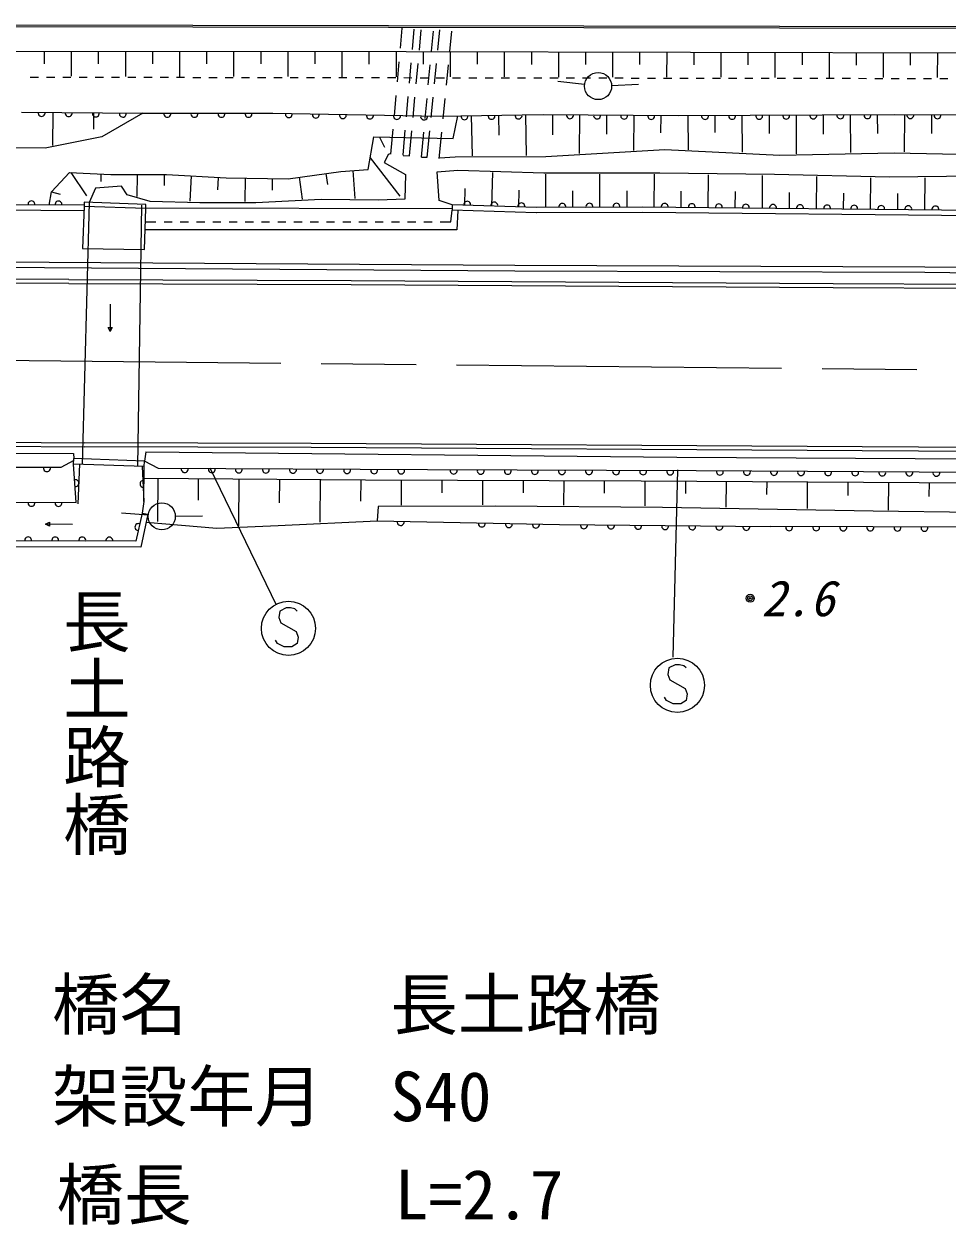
# Model space of a CAD drawing. Units: millimetres, scale not verified. Extents: x 40000 to 680000, y 20000 to 380000.
# Drawn here: x 204672 to 238810, y 263646 to 308020 of the extents above; entities that cross this region are included whole.
import ezdxf
from ezdxf.enums import TextEntityAlignment as Align

# ---------------------------------------------------------------- set-up
doc = ezdxf.new("R2010")
doc.units = ezdxf.units.MM
doc.header["$LTSCALE"] = 1000
doc.linetypes.add('CHAIN', pattern=[18.5, 12, -1.5, 3.5, -1.5])
for name, color, linetype, lineweight in [('M-BGD', 7, 'Continuous', 25), ('M-BGD-EXST', 7, 'Continuous', 25), ('M-BMK', 2, 'CHAIN', 13), ('M-STR-STR1', 1, 'Continuous', 25), ('M-STR-STRC', 7, 'Continuous', 25)]:
    doc.layers.add(name, color=color, linetype=linetype, lineweight=lineweight)
doc.styles.add('@ＭＳ ゴシック', font='')
doc.styles.add('ＭＳ ゴシック', font='')
doc.styles.get('@ＭＳ ゴシック').set_extended_font_data('@MS Gothic')
doc.styles.get('ＭＳ ゴシック').set_extended_font_data('MS Gothic')

msp = doc.modelspace()

# ---------------------------------------------------------------- linework, layer by layer
at = {"layer": 'M-BGD'}
for p, q in [((185173, 308020), (321834, 307776)), ((185173, 307959), (321834, 307715)), ((218578, 307123), (218645, 307870)), ((219026, 307083), (219092, 307830)), ((219280, 307057), (219350, 307804)), ((219727, 307015), (219797, 307762)), ((219959, 307053), (220032, 307800)), ((220405, 307009), (220479, 307756)), ((185336, 307019), (218792, 307009)), ((205418, 307013), (205418, 306553)), ((206418, 307013), (206418, 306089)), ((207418, 307012), (207418, 306551)), ((208418, 307012), (208418, 306086)), ((209418, 307012), (209418, 306549)), ((210418, 307011), (210418, 306083)), ((211418, 307011), (211418, 306547)), ((212418, 307011), (212418, 306080)), ((213418, 307010), (213418, 306545)), ((214418, 307010), (214418, 306077)), ((215418, 307010), (215418, 306543)), ((216418, 307010), (216418, 306073)), ((217418, 307009), (217418, 306541)), ((218418, 307009), (218418, 306070)), ((218468, 305878), (218534, 306625)), ((218791, 307009), (345789, 306683)), ((219418, 307007), (219417, 306538)), ((220418, 307005), (220416, 306067)), ((221418, 307002), (221417, 306533)), ((222418, 306999), (222416, 306064)), ((223418, 306997), (223417, 306529)), ((224418, 306994), (224416, 306061)), ((225418, 306992), (225417, 306525)), ((226418, 306989), (226416, 306058)), ((227418, 306987), (227417, 306521)), ((228418, 306984), (228416, 306054)), ((229418, 306982), (229417, 306517)), ((230418, 306979), (230416, 306051)), ((231418, 306976), (231417, 306513)), ((232418, 306974), (232416, 306048)), ((233418, 306971), (233417, 306508)), ((234418, 306969), (234416, 306045)), ((235418, 306966), (235417, 306504)), ((236418, 306964), (236416, 306042)), ((237418, 306961), (237417, 306500)), ((238418, 306958), (238416, 306038)), ((218915, 305838), (218981, 306585)), ((219163, 305813), (219233, 306559)), ((219610, 305771), (219680, 306517)), ((219837, 305809), (219910, 306556)), ((220283, 305765), (220357, 306512)), ((205205, 306046), (204905, 306046)), ((205805, 306045), (205505, 306045)), ((206405, 306044), (206105, 306044)), ((207005, 306043), (206705, 306044)), ((207605, 306042), (207305, 306043)), ((208205, 306041), (207905, 306042)), ((208805, 306040), (208505, 306041)), ((209405, 306040), (209105, 306040)), ((210005, 306039), (209705, 306039)), ((210605, 306038), (210305, 306038)), ((211205, 306037), (210905, 306037)), ((211805, 306036), (211505, 306036)), ((212405, 306035), (212105, 306036)), ((213005, 306034), (212705, 306035)), ((213605, 306033), (213305, 306034)), ((214205, 306032), (213905, 306033)), ((214805, 306032), (214505, 306032)), ((215405, 306031), (215105, 306031)), ((216005, 306030), (215705, 306030)), ((216605, 306029), (216305, 306029)), ((217205, 306028), (216905, 306028)), ((217805, 306027), (217505, 306027)), ((218405, 306026), (218105, 306027)), ((219005, 306025), (218705, 306026)), ((219605, 306024), (219305, 306025)), ((220205, 306023), (219905, 306024)), ((220805, 306023), (220505, 306023)), ((221405, 306022), (221105, 306022)), ((222005, 306021), (221705, 306021)), ((222605, 306020), (222305, 306020)), ((223205, 306019), (222905, 306019)), ((223805, 306018), (223505, 306019)), ((224405, 306017), (224105, 306018)), ((225386, 305782), (224392, 305892)), ((225005, 306016), (224705, 306017)), ((225605, 306015), (225305, 306016)), ((226205, 306015), (225905, 306015)), ((226382, 305750), (227381, 305798)), ((226805, 306014), (226505, 306014)), ((227405, 306013), (227105, 306013)), ((228005, 306012), (227705, 306012)), ((228605, 306011), (228305, 306011)), ((229205, 306010), (228905, 306011)), ((229805, 306009), (229505, 306010)), ((230405, 306008), (230105, 306009)), ((231005, 306007), (230705, 306008)), ((231605, 306006), (231305, 306007)), ((232205, 306006), (231905, 306006)), ((232805, 306005), (232505, 306005)), ((233405, 306004), (233105, 306004)), ((234005, 306003), (233705, 306003)), ((234605, 306002), (234305, 306002)), ((235205, 306001), (234905, 306002)), ((235805, 306000), (235505, 306001)), ((236405, 305999), (236105, 306000)), ((237005, 305998), (236705, 305999)), ((237605, 305998), (237305, 305998)), ((238205, 305997), (237905, 305997)), ((238805, 305996), (238505, 305996)), ((218357, 304633), (218423, 305380)), ((218804, 304593), (218871, 305340)), ((219046, 304568), (219116, 305315)), ((219714, 304565), (219788, 305312)), ((219493, 304526), (219563, 305273)), ((220161, 304521), (220235, 305268)), ((204579, 304763), (209067, 304722)), ((205740, 304753), (205729, 303535)), ((207240, 304739), (207235, 304130)), ((209067, 304722), (207542, 303856)), ((209067, 304722), (213866, 304724)), ((213866, 304724), (220042, 304616)), ((220042, 304616), (223848, 304681)), ((220524, 303794), (220699, 304627)), ((221199, 304636), (221224, 303152)), ((222199, 304653), (222212, 303911)), ((223199, 304670), (223225, 303163)), ((223848, 304681), (228843, 304640)), ((224199, 304678), (224193, 303924)), ((225199, 304669), (225187, 303237)), ((226199, 304661), (226193, 303945)), ((227199, 304653), (227188, 303350)), ((228199, 304645), (228193, 303994)), ((228843, 304640), (236824, 304680)), ((229199, 304641), (229205, 303375)), ((230199, 304646), (230202, 304013)), ((231199, 304651), (231206, 303279)), ((232199, 304656), (232202, 303970)), ((233199, 304662), (233206, 303225)), ((234199, 304667), (234202, 303948)), ((235199, 304672), (235206, 303267)), ((236199, 304677), (236202, 303974)), ((236824, 304680), (243015, 304650)), ((237199, 304678), (237192, 303293)), ((238199, 304673), (238195, 303981)), ((218231, 303213), (218313, 304135)), ((218678, 303173), (218760, 304095)), ((218913, 303145), (219000, 304070)), ((219360, 303103), (219447, 304028)), ((219570, 303095), (219666, 304068)), ((220017, 303051), (220112, 304024)), ((207542, 303856), (205449, 303428)), ((217389, 302646), (217599, 303848)), ((217599, 303848), (220524, 303794)), ((217812, 303844), (217988, 303466)), ((205449, 303428), (203561, 303443)), ((217463, 303072), (218559, 301658)), ((218139, 303213), (217982, 302908)), ((218139, 303213), (218215, 303236)), ((218685, 303165), (218913, 303145)), ((219360, 303103), (219570, 303095)), ((220605, 303098), (220028, 303068)), ((223955, 303117), (220605, 303098)), ((228350, 303366), (223955, 303117)), ((232595, 303162), (228350, 303366)), ((236827, 303251), (232595, 303162)), ((241700, 303155), (236827, 303251)), ((216374, 302575), (217389, 302646)), ((217982, 302908), (218763, 302457)), ((205683, 301824), (206349, 302534)), ((206349, 302534), (207879, 302458)), ((206407, 302532), (206986, 301676)), ((207516, 302476), (207514, 302196)), ((207879, 302458), (209935, 302454)), ((208847, 302456), (208845, 301651)), ((209847, 302454), (209846, 302052)), ((209935, 302454), (212139, 302339)), ((210846, 302407), (210797, 301477)), ((211844, 302355), (211820, 301890)), ((212139, 302339), (214434, 302298)), ((212844, 302326), (212828, 301467)), ((213844, 302308), (213836, 301879)), ((214434, 302298), (216374, 302575)), ((214839, 302356), (214954, 301549)), ((215829, 302497), (215887, 302094)), ((216823, 302606), (216896, 301569)), ((218763, 302457), (218739, 301553)), ((219940, 302553), (220695, 302619)), ((220017, 301494), (219940, 302553)), ((220695, 302619), (223879, 302525)), ((221954, 301291), (221992, 302531)), ((223879, 302525), (228162, 302517)), ((223953, 301242), (223950, 302475)), ((225953, 301246), (225950, 302471)), ((227953, 301246), (227962, 302467)), ((228162, 302517), (232402, 302470)), ((229953, 301231), (229962, 302447)), ((231953, 301215), (231962, 302424)), ((232402, 302470), (236652, 302374)), ((233953, 301199), (233962, 302384)), ((235953, 301184), (235962, 302339)), ((236652, 302374), (241634, 302435)), ((237953, 301168), (237962, 302340)), ((205598, 301330), (205683, 301824)), ((205683, 301824), (206009, 301733)), ((207319, 301953), (207076, 301423)), ((208268, 302034), (207319, 301953)), ((208489, 301705), (208268, 302034)), ((220954, 301322), (220973, 301942)), ((222953, 301261), (222972, 301877)), ((224953, 301244), (224952, 301856)), ((226953, 301248), (226952, 301859)), ((228953, 301238), (228958, 301846)), ((230953, 301223), (230958, 301828)), ((232953, 301207), (232957, 301800)), ((234953, 301192), (234957, 301769)), ((236953, 301176), (236957, 301762)), ((206890, 301322), (193006, 301406)), ((206894, 301433), (206889, 301283)), ((209173, 301355), (206894, 301433)), ((209329, 301461), (208489, 301705)), ((209168, 301205), (209173, 301355)), ((211174, 301418), (209329, 301461)), ((213239, 301417), (211174, 301418)), ((215653, 301533), (213239, 301417)), ((217772, 301509), (215653, 301533)), ((218739, 301553), (217772, 301509)), ((220492, 301336), (220017, 301494)), ((220492, 301336), (220486, 301136)), ((223601, 301241), (220492, 301336)), ((206883, 301122), (193005, 301206)), ((206889, 301283), (206835, 299725)), ((209168, 301205), (206889, 301283)), ((209125, 299683), (209168, 301205)), ((220491, 301189), (209169, 301213)), ((220440, 300706), (220486, 301136)), ((223595, 301041), (220486, 301136)), ((220696, 301130), (220661, 300420)), ((227521, 301250), (223601, 301241)), ((227520, 301050), (223602, 301041)), ((241164, 300916), (227520, 301050)), ((241166, 301116), (227521, 301250)), ((220661, 300420), (209146, 300415)), ((209154, 300713), (209547, 300713)), ((209847, 300712), (210147, 300712)), ((210447, 300712), (210747, 300712)), ((211047, 300712), (211347, 300711)), ((211647, 300711), (211947, 300711)), ((212247, 300711), (212547, 300711)), ((212847, 300710), (213147, 300710)), ((213447, 300710), (213747, 300710)), ((214047, 300710), (214347, 300709)), ((214647, 300709), (214947, 300709)), ((215247, 300709), (215547, 300709)), ((215847, 300709), (216147, 300708)), ((216447, 300708), (216747, 300708)), ((217047, 300708), (217347, 300708)), ((217647, 300707), (217947, 300707)), ((218247, 300707), (218547, 300707)), ((218847, 300707), (219147, 300706)), ((219447, 300706), (219747, 300706)), ((220047, 300706), (220440, 300706)), ((206835, 299725), (209125, 299683)), ((206332, 298577), (188658, 298685)), ((206331, 298427), (188657, 298535)), ((206332, 298577), (216761, 298543)), ((206332, 298427), (216760, 298393)), ((216760, 298393), (234567, 298287)), ((216761, 298543), (234568, 298437)), ((234567, 298287), (251642, 298180)), ((234568, 298437), (251643, 298330)), ((189053, 292536), (206913, 292399)), ((189054, 292686), (206914, 292549)), ((215281, 292525), (206913, 292549)), ((235644, 292400), (215281, 292525)), ((188169, 292234), (206502, 292146)), ((206502, 292146), (206511, 291962)), ((215281, 292375), (206913, 292399)), ((209167, 292213), (209124, 291869)), ((209167, 292213), (228796, 292015)), ((235643, 292250), (215281, 292375)), ((228796, 292015), (246316, 291911)), ((253640, 292145), (235643, 292250)), ((253641, 292295), (235644, 292400)), ((206029, 291630), (194014, 291670)), ((206509, 291893), (206029, 291630)), ((206504, 291762), (206511, 291962)), ((209117, 291670), (206504, 291762)), ((206602, 290344), (206504, 291762)), ((209124, 291869), (206511, 291962)), ((206720, 291754), (206656, 290288)), ((209037, 291672), (209101, 290384)), ((209101, 290384), (209117, 291670)), ((209117, 291670), (209124, 291869)), ((209637, 291602), (209124, 291869)), ((219581, 291543), (209637, 291602)), ((229512, 291508), (219581, 291543)), ((209112, 291235), (217294, 291176)), ((209612, 291231), (209600, 289634)), ((211112, 291220), (211106, 290422)), ((212612, 291210), (212599, 289478)), ((214112, 291199), (214105, 290333)), ((215611, 291188), (215600, 289614)), ((217111, 291177), (217106, 290390)), ((217294, 291176), (227479, 291142)), ((218611, 291171), (218608, 290241)), ((220111, 291166), (220110, 290701)), ((221611, 291161), (221608, 290256)), ((223111, 291156), (223110, 290704)), ((224611, 291151), (224608, 290239)), ((226111, 291146), (226110, 290690)), ((227479, 291142), (239856, 291064)), ((227611, 291141), (227606, 290217)), ((229111, 291131), (229108, 290669)), ((240252, 291453), (229512, 291508)), ((230611, 291122), (230605, 290169)), ((232111, 291113), (232108, 290636)), ((233611, 291103), (233605, 290114)), ((235111, 291094), (235108, 290599)), ((236611, 291084), (236605, 290063)), ((238111, 291075), (238108, 290564)), ((201291, 290364), (206602, 290344)), ((209101, 290384), (209033, 289950)), ((222097, 290208), (217752, 290187)), ((228262, 290162), (222097, 290208)), ((209265, 289869), (208268, 289952)), ((209033, 289950), (208806, 288908)), ((209248, 289904), (208983, 288687)), ((209033, 289950), (209248, 289904)), ((210263, 289836), (211263, 289853)), ((217752, 290187), (217724, 289659)), ((236041, 290019), (228262, 290162)), ((241742, 289953), (236041, 290019)), ((205463, 289539), (205614, 289613)), ((206463, 289532), (205463, 289539)), ((205613, 289463), (205463, 289539)), ((205614, 289613), (205613, 289463)), ((209186, 289620), (211792, 289390)), ((211792, 289390), (214058, 289495)), ((214058, 289495), (217724, 289659)), ((217724, 289659), (224454, 289531)), ((224454, 289531), (232268, 289453)), ((240617, 289423), (232268, 289453)), ((208806, 288908), (201842, 288928)), ((208983, 288687), (201970, 288707))]:
    msp.add_line(p, q, dxfattribs=at)
for centre, radius in [((225883, 305726), 500), ((209763, 289827), 500), ((231504, 286803), 150), ((231504, 286803), 90), ((231504, 286803), 30)]:
    msp.add_circle(centre, radius, dxfattribs=at)
for centre, start, end in [((205323, 304734), 169.084, 9.8616), ((206323, 304724), 169.084, 9.8616), ((207323, 304715), 169.084, 9.8616), ((208323, 304706), 169.084, 9.8616), ((209967, 304700), 169.6345, 10.4121), ((210967, 304700), 169.6345, 10.4121), ((211967, 304700), 169.6345, 10.4121), ((212967, 304701), 169.6345, 10.4121), ((214454, 304691), 168.6108, 9.3884), ((215454, 304673), 168.6108, 9.3884), ((216454, 304656), 168.6108, 9.3884), ((217454, 304639), 168.6108, 9.3884), ((218453, 304621), 168.6108, 9.3884), ((219453, 304604), 168.6108, 9.3884), ((220946, 304609), 170.5796, 11.3572), ((221945, 304626), 170.5796, 11.3572), ((222945, 304642), 170.5796, 11.3572), ((224845, 304649), 169.1419, 9.9194), ((225845, 304641), 169.1419, 9.9194), ((226845, 304633), 169.1419, 9.9194), ((227845, 304625), 169.1419, 9.9194), ((229834, 304622), 169.8989, 10.6765), ((230834, 304627), 169.8989, 10.6765), ((231834, 304632), 169.8989, 10.6765), ((232834, 304637), 169.8989, 10.6765), ((233834, 304642), 169.8989, 10.6765), ((234834, 304647), 169.8989, 10.6765), ((235834, 304652), 169.8989, 10.6765), ((237420, 304654), 169.3381, 10.1157), ((238420, 304649), 169.3381, 10.1157), ((204948, 301357), 349.2627, 190.0403), ((205948, 301350), 349.2627, 190.0403), ((221048, 301342), 347.8525, 188.6301), ((222047, 301312), 347.8525, 188.6301), ((223047, 301281), 347.8525, 188.6301), ((224561, 301266), 349.7375, 190.5154), ((225561, 301268), 349.7375, 190.5154), ((226561, 301270), 349.7375, 190.5154), ((228344, 301264), 349.0518, 189.8296), ((229344, 301255), 349.0518, 189.8296), ((230344, 301245), 349.0518, 189.8296), ((231344, 301235), 349.0518, 189.8296), ((232344, 301225), 349.0518, 189.8296), ((233344, 301216), 349.0518, 189.8296), ((234344, 301206), 349.0518, 189.8296), ((235344, 301196), 349.0518, 189.8296), ((236344, 301186), 349.0518, 189.8296), ((237343, 301177), 349.0518, 189.8296), ((238343, 301167), 349.0518, 189.8296), ((205521, 291609), 169.4219, 10.1995), ((210609, 291573), 169.2744, 10.052), ((211609, 291567), 169.2744, 10.052), ((212609, 291562), 169.2744, 10.052), ((213609, 291556), 169.2744, 10.052), ((214609, 291550), 169.2744, 10.052), ((215609, 291544), 169.2744, 10.052), ((216609, 291538), 169.2744, 10.052), ((217609, 291532), 169.2744, 10.052), ((218609, 291526), 169.2744, 10.052), ((220547, 291517), 169.4058, 10.1834), ((221547, 291513), 169.4058, 10.1834), ((206576, 291054), 263.5332, 104.311), ((209086, 291027), 78.8901, 279.6677), ((222547, 291510), 169.4058, 10.1834), ((223547, 291506), 169.4058, 10.1834), ((224547, 291503), 169.4058, 10.1834), ((225547, 291499), 169.4058, 10.1834), ((226547, 291496), 169.4058, 10.1834), ((227547, 291492), 169.4058, 10.1834), ((228547, 291488), 169.4058, 10.1834), ((230382, 291481), 169.3196, 10.0974), ((231382, 291475), 169.3196, 10.0974), ((232382, 291470), 169.3196, 10.0974), ((233382, 291465), 169.3196, 10.0974), ((234382, 291460), 169.3196, 10.0974), ((235382, 291455), 169.3196, 10.0974), ((236382, 291450), 169.3196, 10.0974), ((237382, 291445), 169.3196, 10.0974), ((238382, 291440), 169.3196, 10.0974), ((204946, 290327), 169.3909, 10.1685), ((205946, 290323), 169.3909, 10.1685), ((208897, 289434), 67.3242, 268.1018), ((218589, 289619), 168.5281, 9.3057), ((221588, 289563), 168.5281, 9.3057), ((222588, 289544), 168.5281, 9.3057), ((223588, 289525), 168.5281, 9.3057), ((225361, 289499), 169.0344, 9.812), ((226361, 289489), 169.0344, 9.812), ((227361, 289479), 169.0344, 9.812), ((228361, 289469), 169.0344, 9.812), ((229361, 289459), 169.0344, 9.812), ((230361, 289449), 169.0344, 9.812), ((231361, 289439), 169.0344, 9.812), ((232942, 289427), 169.4055, 10.1831), ((233942, 289424), 169.4055, 10.1831), ((234942, 289420), 169.4055, 10.1831), ((235942, 289417), 169.4055, 10.1831), ((236942, 289413), 169.4055, 10.1831), ((237942, 289409), 169.4055, 10.1831), ((204824, 288942), 349.449, 190.2268), ((205824, 288939), 349.449, 190.2268), ((206824, 288937), 349.449, 190.2268), ((207824, 288934), 349.449, 190.2268)]:
    msp.add_arc(centre, 127, start, end, dxfattribs=at)
at = {"layer": 'M-BGD-EXST'}
for p, q in [((211532, 291620), (213993, 286558)), ((228821, 291545), (228648, 284631)), ((214123, 286331), (214083, 286091)), ((214363, 286451), (214123, 286331)), ((214523, 286451), (214363, 286451)), ((214683, 286411), (214523, 286451)), ((214763, 286331), (214683, 286411)), ((214083, 286091), (214163, 285891)), ((214163, 285891), (214723, 285571)), ((214723, 285571), (214803, 285371)), ((214803, 285371), (214763, 285131)), ((214043, 285131), (213963, 285251)), ((214283, 285011), (214043, 285131)), ((214563, 285011), (214283, 285011)), ((214763, 285131), (214563, 285011)), ((228494, 284227), (228454, 283987)), ((228734, 284347), (228494, 284227)), ((228894, 284347), (228734, 284347)), ((229054, 284307), (228894, 284347)), ((229134, 284227), (229054, 284307)), ((228454, 283987), (228534, 283787)), ((228534, 283787), (229094, 283467)), ((228414, 283027), (228334, 283147)), ((229094, 283467), (229174, 283267)), ((229174, 283267), (229134, 283027)), ((228654, 282907), (228414, 283027)), ((228934, 282907), (228654, 282907)), ((229134, 283027), (228934, 282907))]:
    msp.add_line(p, q, dxfattribs=at)
for centre in [(214443, 285691), (228814, 283587)]:
    msp.add_circle(centre, 1000, dxfattribs=at)
at = {"layer": 'M-BMK'}
msp.add_line((165159, 295984), (263497, 294996), dxfattribs=at)
at = {"layer": 'M-STR-STR1'}
for p, q in [((206834, 291750), (207088, 301420)), ((209017, 301332), (208862, 291679)), ((207859, 297663), (207852, 296663)), ((207852, 296663), (207778, 296813)), ((207778, 296813), (207928, 296812)), ((207928, 296812), (207852, 296663))]:
    msp.add_line(p, q, dxfattribs=at)
at = {"layer": 'M-STR-STRC'}
for p, q in [((189614, 299127), (222808, 298906)), ((189616, 299327), (222809, 299106)), ((222809, 299106), (237959, 299046)), ((222809, 298906), (237958, 298846)), ((237958, 298846), (249512, 298756)), ((237959, 299046), (249514, 298956))]:
    msp.add_line(p, q, dxfattribs=at)

# ---------------------------------------------------------------- texts
at = {"layer": 'M-BGD', "style": 'ＭＳ ゴシック', "oblique": 15}
msp.add_text('2.6', height=1320, dxfattribs=at).set_placement((231917, 285744), align=Align.BOTTOM_LEFT)
at = {"layer": 'M-STR-STR1', "style": '@ＭＳ ゴシック'}
msp.add_text('長土路橋\u3000', height=1833, rotation=270, dxfattribs=at).set_placement((205864, 287216), align=Align.BOTTOM_LEFT)
at = {"layer": 'M-STR-STR1', "style": 'ＭＳ ゴシック'}
for s, p in [('橋名\u3000\u3000\u3000長土路橋 ', (205704, 270326)), ('架設年月\u3000S40', (205704, 266930)), ('橋長\u3000\u3000\u3000L=2.7', (205869, 263304))]:
    msp.add_text(s, height=1833, dxfattribs=at).set_placement(p, align=Align.BOTTOM_LEFT)

doc.saveas('drawing.dxf')
